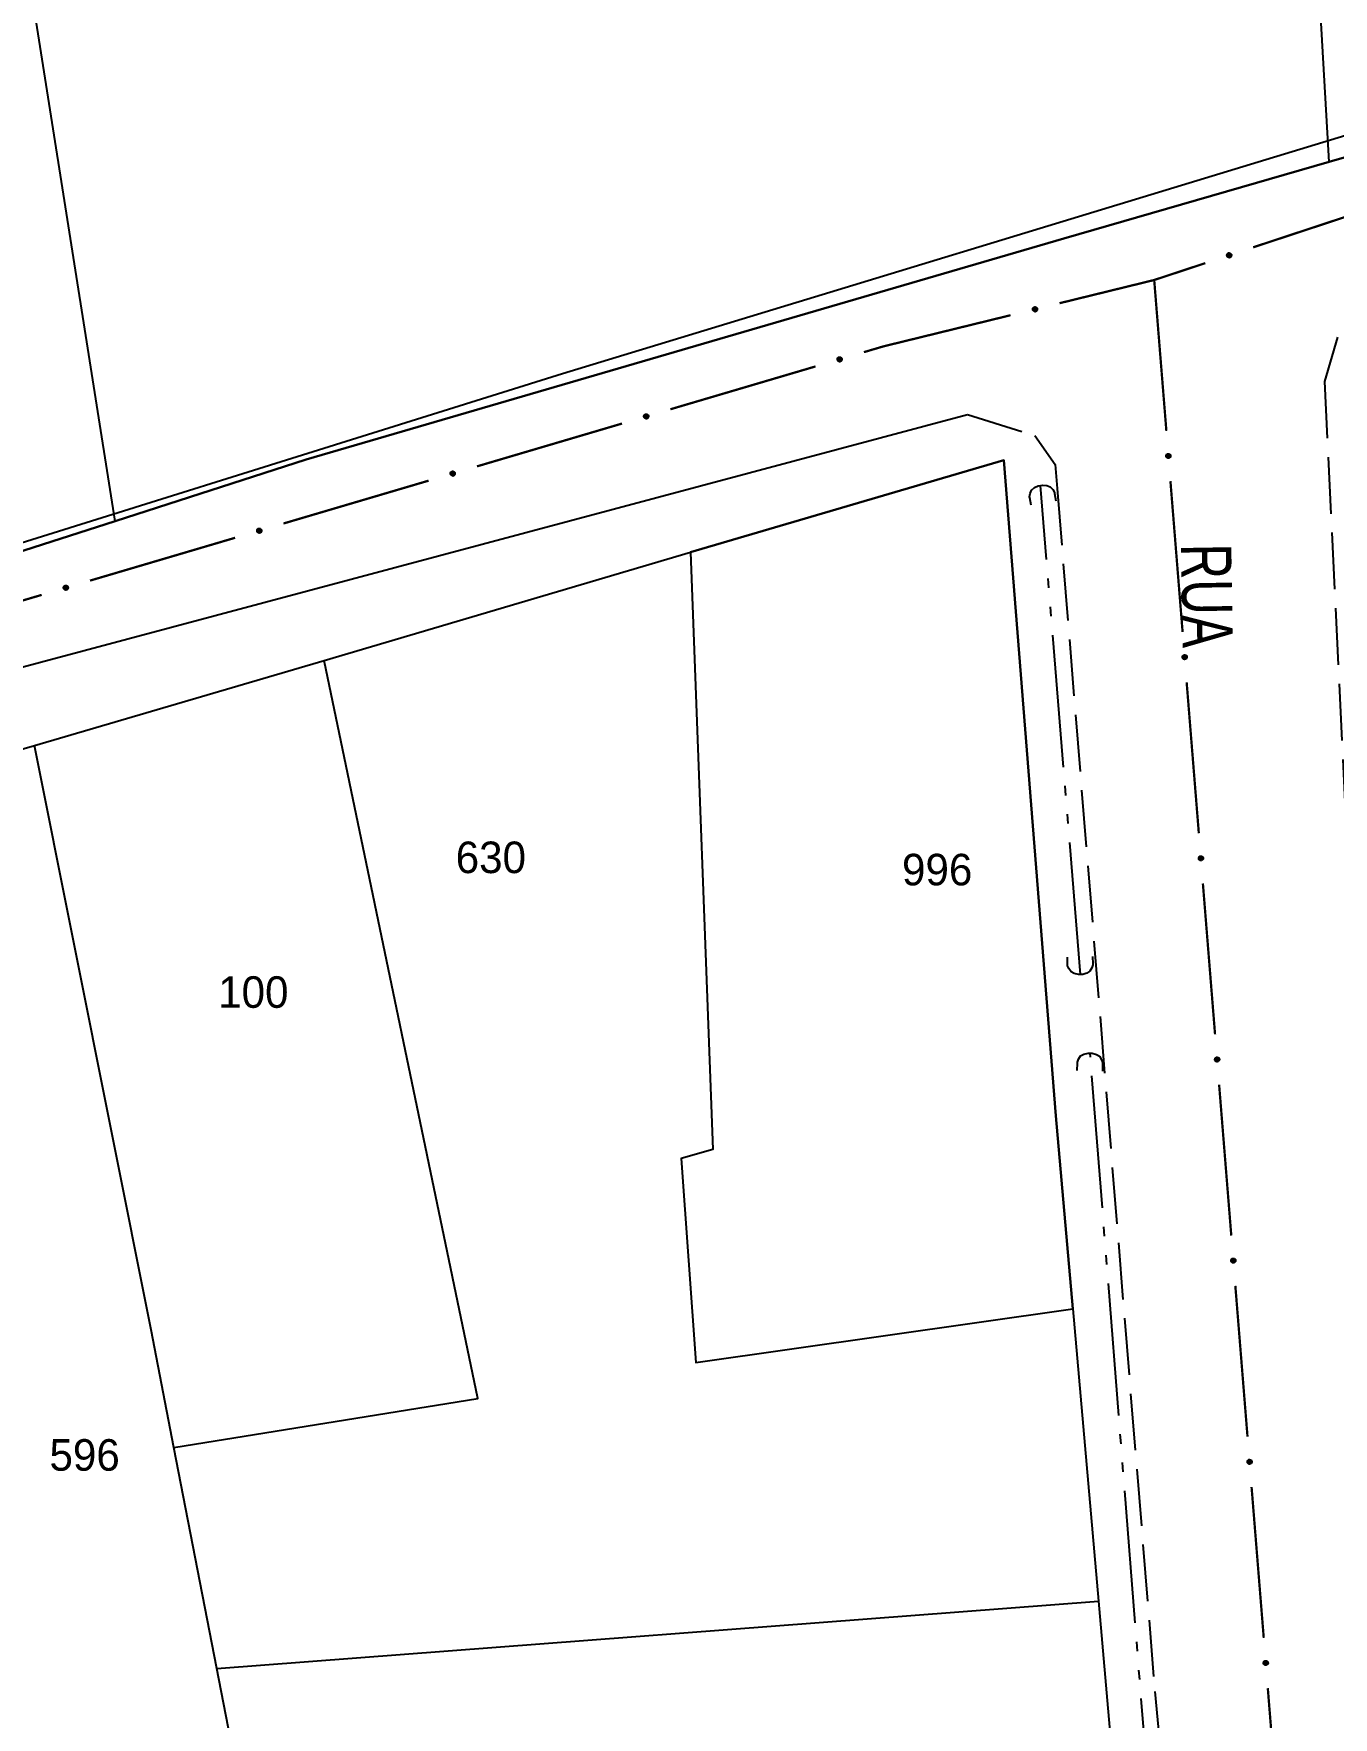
# Model space of a CAD drawing. Extents: x 201053 to 202535, y 4855063 to 4857394.
# Drawn here: x 201734.7 to 201837.8, y 4856941.5 to 4857075 of the extents above; entities that cross this region are included whole.
import ezdxf
from ezdxf.enums import TextEntityAlignment as Align

# ---------------------------------------------------------------- set-up
doc = ezdxf.new("R2010")
doc.units = 0
doc.header["$LTSCALE"] = 1.5
doc.header["$MEASUREMENT"] = 0
doc.linetypes.add('TRACO_05', pattern=[11, 7, -1, 0.5, -1, 0.5, -1])
doc.linetypes.add('TRACO_11', pattern=[8, 3, -1, 3, -1])
for name, color, linetype in [('CD_MALHA_LOTES', 7, 'CONTINUOUS'), ('HD-VALAS-DRENOS', 170, 'CONTINUOUS'), ('RU-QUADRA', 210, 'CONTINUOUS'), ('SV-BUEIRO-VALA', 7, 'CONTINUOUS'), ('SV-EIXO-RUA-PAV', 20, 'CONTINUOUS'), ('SV-RUA-PAVIM', 7, 'CONTINUOUS'), ('SV-TXT-RUA-PAV', 7, 'CONTINUOUS'), ('Th_NmrPort', 7, 'CONTINUOUS')]:
    doc.layers.add(name, color=color, linetype=linetype)
doc.styles.add('ARIAL', font='ARIAL.SHX')

# ---------------------------------------------------------------- blocks, each defined once
blk = doc.blocks.new('COD120', base_point=(202246.23, 4857300.32))
at = {"layer": 'SV-BUEIRO-VALA'}
blk.add_lwpolyline([(202245.23, 4857298.92), (202245.23, 4857299.503333), (202245.23, 4857299.590833), (202245.313333, 4857299.824167), (202245.48, 4857300.086667), (202245.73, 4857300.2325), (202246.063333, 4857300.32), (202246.396667, 4857300.32), (202246.73, 4857300.2325), (202246.98, 4857300.086667), (202247.146667, 4857299.824167), (202247.23, 4857299.590833), (202247.23, 4857299.503333), (202247.23, 4857298.92)], dxfattribs=at)

msp = doc.modelspace()

# ---------------------------------------------------------------- linework, layer by layer
at = {"layer": 'CD_MALHA_LOTES', "linetype": 'Continuous', "flags": 128}
for points in [[(201837.51, 4857064.84), (201832.45, 4857152.44)], [(201741.2, 4857036.35), (201728.4, 4857117.3)], [(201861.75, 4857071.84), (201837.51, 4857064.84)], [(201837.51, 4857064.84), (201816.46, 4857058.76), (201756.37, 4857041.22), (201741.2, 4857036.35)], [(201817.18, 4856973.89), (201815.84, 4856989.19), (201811.69, 4857041.17), (201786.85, 4857033.88)], [(201741.2, 4857036.35), (201729.66, 4857032.65), (201720.76, 4857029.67)], [(201757.79, 4857025.29), (201786.85, 4857033.88)], [(201786.85, 4857033.88), (201788.61, 4856986.52), (201786.12, 4856985.81), (201787.27, 4856969.63), (201817.18, 4856973.89)], [(201734.81, 4857018.55), (201757.79, 4857025.29)], [(201745.87, 4856962.89), (201769.99, 4856966.79), (201757.79, 4857025.29)], [(201715.31, 4857012.89), (201721.1, 4857014.59), (201734.81, 4857018.55)], [(201745.87, 4856962.89), (201744.06, 4856972.22), (201734.81, 4857018.55)], [(201817.18, 4856973.89), (201819.21, 4856950.73)], [(201749.28, 4856945.39), (201745.87, 4856962.89)], [(201749.28, 4856945.39), (201819.21, 4856950.73)], [(201819.21, 4856950.73), (201820.43, 4856936.79)], [(201751.84, 4856932.19), (201749.28, 4856945.39)]]:
    msp.add_lwpolyline(points, dxfattribs=at)
at = {"layer": 'HD-VALAS-DRENOS', "linetype": 'TRACO_05'}
for points in [[(201817.79, 4857000.4, 2.84), (201814.6, 4857039.17, 2.75)], [(201824.73, 4856916.1, 3.21), (201818.55, 4856994.16, 2.85)]]:
    msp.add_polyline3d(points, dxfattribs=at)
at = {"layer": 'RU-QUADRA', "linetype": 'Continuous'}
msp.add_lwpolyline([(201603.9, 4856992.69), (201660.51, 4857010.23), (201688.31, 4857018.8), (201720.76, 4857029.67), (201729.66, 4857032.65), (201741.2, 4857036.35), (201756.37, 4857041.22), (201816.46, 4857058.76), (201837.51, 4857064.84), (201861.75, 4857071.84)], dxfattribs=at)
at = {"layer": 'RU-QUADRA', "linetype": 'Continuous', "flags": 128}
msp.add_lwpolyline([(201620.8, 4856985.18), (201696.24, 4857007.19), (201715.31, 4857012.89), (201734.81, 4857018.55), (201757.79, 4857025.29), (201786.85, 4857033.88), (201811.69, 4857041.17), (201815.84, 4856989.19), (201817.18, 4856973.89), (201819.21, 4856950.73), (201820.43, 4856936.79)], dxfattribs=at)
at = {"layer": 'SV-EIXO-RUA-PAV', "const_width": 0.18}
for points in [[(201831.482716, 4857058.051186), (201842.87835, 4857061.811441)], [(201823.63, 4857055.46), (201827.684171, 4857056.797768)], [(201816.121243, 4857053.620407), (201822.920175, 4857055.286098)], [(201822.920175, 4857055.286098), (201823.63, 4857055.46)], [(201823.63, 4857055.46), (201824.595407, 4857043.498897)], [(201802.16, 4857050.2), (201812.23614, 4857052.668584)], [(201800.600594, 4857049.73987), (201801.559713, 4857050.022875)], [(201801.559713, 4857050.022875), (201802.16, 4857050.2)], [(201785.254698, 4857045.211795), (201796.76412, 4857048.607852)], [(201769.908802, 4857040.68372), (201781.418224, 4857044.079776)], [(201754.562905, 4857036.155645), (201766.072327, 4857039.551701)], [(201824.917209, 4857039.511862), (201825.882615, 4857027.550759)], [(201739.217009, 4857031.62757), (201750.726431, 4857035.023626)], [(201723.871112, 4857027.099494), (201735.380535, 4857030.495551)], [(201826.204417, 4857023.563725), (201827.169824, 4857011.602622)], [(201827.491626, 4857007.615587), (201828.457033, 4856995.654484)], [(201828.778835, 4856991.667449), (201829.744241, 4856979.706346)], [(201830.066044, 4856975.719312), (201831.03145, 4856963.758209)], [(201831.353252, 4856959.771174), (201832.318659, 4856947.810071)], [(201832.640461, 4856943.823037), (201833.123164, 4856937.842485)]]:
    msp.add_lwpolyline(points, dxfattribs=at)
at = {"layer": 'SV-EIXO-RUA-PAV'}
for points in [[(201829.412505, 4857057.483991), (201829.433889, 4857057.527977), (201829.461262, 4857057.561408), (201829.492117, 4857057.58272), (201829.524294, 4857057.594443), (201829.558564, 4857057.602729), (201829.594958, 4857057.60346), (201829.635531, 4857057.595324), (201829.679805, 4857057.574183), (201829.712209, 4857057.543891), (201829.734722, 4857057.514758), (201829.748878, 4857057.48191), (201829.756369, 4857057.448484), (201829.755879, 4857057.410655), (201829.747232, 4857057.369619), (201829.724896, 4857057.325613), (201829.697836, 4857057.293023), (201829.66745, 4857057.273192), (201829.634336, 4857057.25917), (201829.599248, 4857057.25113), (201829.563519, 4857057.250618), (201829.522218, 4857057.259398), (201829.479076, 4857057.282019), (201829.446263, 4857057.308637), (201829.426011, 4857057.338737), (201829.41294, 4857057.371649), (201829.404211, 4857057.40592), (201829.401953, 4857057.442473), (201829.412505, 4857057.483991)], [(201814.012944, 4857053.217225), (201814.037709, 4857053.259399), (201814.067618, 4857053.290582), (201814.10005, 4857053.30941), (201814.133047, 4857053.318575), (201814.16786, 4857053.324149), (201814.204199, 4857053.322025), (201814.24401, 4857053.310734), (201814.286491, 4857053.286188), (201814.316421, 4857053.253449), (201814.336581, 4857053.222642), (201814.348119, 4857053.188785), (201814.352967, 4857053.154874), (201814.349513, 4857053.1172), (201814.337676, 4857053.076968), (201814.31196, 4857053.034849), (201814.282428, 4857053.004479), (201814.250581, 4857052.987091), (201814.21647, 4857052.975708), (201814.18086, 4857052.970443), (201814.145201, 4857052.972733), (201814.104715, 4857052.984724), (201814.063479, 4857053.010656), (201814.032853, 4857053.039765), (201814.015023, 4857053.07136), (201814.004571, 4857053.105194), (201813.998556, 4857053.140044), (201813.99917, 4857053.176662), (201814.012944, 4857053.217225)], [(201798.513397, 4857049.238779), (201798.536169, 4857049.282063), (201798.56459, 4857049.314607), (201798.596108, 4857049.334927), (201798.628642, 4857049.345622), (201798.663157, 4857049.352814), (201798.699556, 4857049.352387), (201798.73985, 4857049.342965), (201798.78343, 4857049.320427), (201798.814854, 4857049.289121), (201798.836429, 4857049.259287), (201798.849534, 4857049.226005), (201798.855959, 4857049.192358), (201798.854266, 4857049.154564), (201798.844319, 4857049.113823), (201798.820595, 4857049.07055), (201798.792513, 4857049.038836), (201798.761511, 4857049.019982), (201798.727968, 4857049.007019), (201798.692643, 4857049.000099), (201798.656915, 4857049.000723), (201798.615914, 4857049.010812), (201798.573514, 4857049.034793), (201798.541563, 4857049.062441), (201798.522278, 4857049.09317), (201798.51026, 4857049.12648), (201798.502625, 4857049.161011), (201798.501531, 4857049.197618), (201798.513397, 4857049.238779)], [(201783.167501, 4857044.710704), (201783.190272, 4857044.753988), (201783.218694, 4857044.786532), (201783.250212, 4857044.806852), (201783.282745, 4857044.817546), (201783.317261, 4857044.824739), (201783.35366, 4857044.824312), (201783.393953, 4857044.81489), (201783.437533, 4857044.792352), (201783.468958, 4857044.761046), (201783.490533, 4857044.731212), (201783.503638, 4857044.69793), (201783.510063, 4857044.664283), (201783.508369, 4857044.626488), (201783.498423, 4857044.585748), (201783.474699, 4857044.542475), (201783.446616, 4857044.510761), (201783.415615, 4857044.491906), (201783.382072, 4857044.478944), (201783.346746, 4857044.472024), (201783.311019, 4857044.472648), (201783.270018, 4857044.482737), (201783.227617, 4857044.506718), (201783.195667, 4857044.534366), (201783.176382, 4857044.565095), (201783.164364, 4857044.598405), (201783.156729, 4857044.632936), (201783.155634, 4857044.669543), (201783.167501, 4857044.710704)], [(201824.854472, 4857041.65745), (201824.892171, 4857041.626292), (201824.9182, 4857041.591805), (201824.93163, 4857041.556792), (201824.935431, 4857041.522757), (201824.935397, 4857041.4875), (201824.927521, 4857041.451961), (201824.910042, 4857041.414453), (201824.879051, 4857041.376417), (201824.841969, 4857041.352075), (201824.808347, 4857041.337071), (201824.773086, 4857041.331065), (201824.738836, 4857041.331671), (201824.702191, 4857041.341074), (201824.664354, 4857041.359158), (201824.626861, 4857041.391246), (201824.601575, 4857041.425232), (201824.589473, 4857041.459439), (201824.583659, 4857041.494927), (201824.584125, 4857041.530921), (201824.592058, 4857041.565762), (201824.610335, 4857041.603826), (201824.642496, 4857041.640412), (201824.676105, 4857041.666018), (201824.710133, 4857041.678597), (201824.7452, 4857041.683534), (201824.780562, 4857041.68393), (201824.816616, 4857041.6775), (201824.854472, 4857041.65745)], [(201767.821605, 4857040.182629), (201767.844376, 4857040.225913), (201767.872798, 4857040.258456), (201767.904315, 4857040.278777), (201767.936849, 4857040.289471), (201767.971365, 4857040.296663), (201768.007763, 4857040.296237), (201768.048057, 4857040.286815), (201768.091637, 4857040.264277), (201768.123062, 4857040.23297), (201768.144637, 4857040.203137), (201768.157741, 4857040.169855), (201768.164166, 4857040.136207), (201768.162473, 4857040.098413), (201768.152526, 4857040.057673), (201768.128803, 4857040.0144), (201768.10072, 4857039.982686), (201768.069718, 4857039.963831), (201768.036176, 4857039.950869), (201768.00085, 4857039.943948), (201767.965123, 4857039.944573), (201767.924121, 4857039.954662), (201767.881721, 4857039.978643), (201767.84977, 4857040.006291), (201767.830486, 4857040.037019), (201767.818467, 4857040.07033), (201767.810833, 4857040.104861), (201767.809738, 4857040.141468), (201767.821605, 4857040.182629)], [(201752.475708, 4857035.654553), (201752.49848, 4857035.697837), (201752.526901, 4857035.730381), (201752.558419, 4857035.750702), (201752.590953, 4857035.761396), (201752.625468, 4857035.768588), (201752.661867, 4857035.768162), (201752.702161, 4857035.75874), (201752.745741, 4857035.736202), (201752.777165, 4857035.704895), (201752.79874, 4857035.675061), (201752.811845, 4857035.641779), (201752.81827, 4857035.608132), (201752.816577, 4857035.570338), (201752.80663, 4857035.529597), (201752.782906, 4857035.486325), (201752.754824, 4857035.45461), (201752.723822, 4857035.435756), (201752.690279, 4857035.422793), (201752.654954, 4857035.415873), (201752.619226, 4857035.416498), (201752.578225, 4857035.426587), (201752.535825, 4857035.450567), (201752.503874, 4857035.478216), (201752.484589, 4857035.508944), (201752.472571, 4857035.542255), (201752.464936, 4857035.576786), (201752.463842, 4857035.613392), (201752.475708, 4857035.654553)], [(201737.129812, 4857031.126478), (201737.152583, 4857031.169762), (201737.181005, 4857031.202306), (201737.212523, 4857031.222626), (201737.245056, 4857031.233321), (201737.279572, 4857031.240513), (201737.315971, 4857031.240086), (201737.356264, 4857031.230665), (201737.399844, 4857031.208127), (201737.431269, 4857031.17682), (201737.452844, 4857031.146986), (201737.465949, 4857031.113704), (201737.472374, 4857031.080057), (201737.47068, 4857031.042263), (201737.460733, 4857031.001522), (201737.43701, 4857030.958249), (201737.408927, 4857030.926535), (201737.377926, 4857030.907681), (201737.344383, 4857030.894718), (201737.309057, 4857030.887798), (201737.27333, 4857030.888422), (201737.232329, 4857030.898511), (201737.189928, 4857030.922492), (201737.157978, 4857030.95014), (201737.138693, 4857030.980869), (201737.126675, 4857031.014179), (201737.11904, 4857031.04871), (201737.117945, 4857031.085317), (201737.129812, 4857031.126478)], [(201826.141681, 4857025.709313), (201826.17938, 4857025.678155), (201826.205409, 4857025.643667), (201826.218839, 4857025.608654), (201826.222639, 4857025.574619), (201826.222606, 4857025.539362), (201826.214729, 4857025.503824), (201826.19725, 4857025.466316), (201826.16626, 4857025.428279), (201826.129178, 4857025.403937), (201826.095556, 4857025.388934), (201826.060295, 4857025.382927), (201826.026045, 4857025.383534), (201825.9894, 4857025.392936), (201825.951562, 4857025.411021), (201825.914069, 4857025.443108), (201825.888783, 4857025.477094), (201825.876682, 4857025.511302), (201825.870868, 4857025.546789), (201825.871334, 4857025.582783), (201825.879267, 4857025.617624), (201825.897544, 4857025.655688), (201825.929705, 4857025.692274), (201825.963313, 4857025.717881), (201825.997342, 4857025.730459), (201826.032408, 4857025.735396), (201826.067771, 4857025.735793), (201826.103825, 4857025.729362), (201826.141681, 4857025.709313)], [(201827.42889, 4857009.761175), (201827.466589, 4857009.730017), (201827.492617, 4857009.695529), (201827.506048, 4857009.660516), (201827.509848, 4857009.626482), (201827.509815, 4857009.591225), (201827.501938, 4857009.555686), (201827.484459, 4857009.518178), (201827.453469, 4857009.480142), (201827.416387, 4857009.455799), (201827.382765, 4857009.440796), (201827.347504, 4857009.43479), (201827.313254, 4857009.435396), (201827.276609, 4857009.444799), (201827.238771, 4857009.462883), (201827.201278, 4857009.494971), (201827.175992, 4857009.528957), (201827.163891, 4857009.563164), (201827.158077, 4857009.598651), (201827.158543, 4857009.634645), (201827.166475, 4857009.669487), (201827.184752, 4857009.70755), (201827.216913, 4857009.744136), (201827.250522, 4857009.769743), (201827.284551, 4857009.782322), (201827.319617, 4857009.787259), (201827.35498, 4857009.787655), (201827.391034, 4857009.781225), (201827.42889, 4857009.761175)], [(201828.716098, 4856993.813038), (201828.753797, 4856993.781879), (201828.779826, 4856993.747392), (201828.793257, 4856993.712379), (201828.797057, 4856993.678344), (201828.797023, 4856993.643087), (201828.789147, 4856993.607548), (201828.771668, 4856993.57004), (201828.740677, 4856993.532004), (201828.703595, 4856993.507662), (201828.669974, 4856993.492658), (201828.634712, 4856993.486652), (201828.600463, 4856993.487259), (201828.563817, 4856993.496661), (201828.52598, 4856993.514746), (201828.488487, 4856993.546833), (201828.463201, 4856993.580819), (201828.4511, 4856993.615026), (201828.445286, 4856993.650514), (201828.445751, 4856993.686508), (201828.453684, 4856993.721349), (201828.471961, 4856993.759413), (201828.504122, 4856993.795999), (201828.537731, 4856993.821606), (201828.571759, 4856993.834184), (201828.606826, 4856993.839121), (201828.642188, 4856993.839517), (201828.678243, 4856993.833087), (201828.716098, 4856993.813038)], [(201830.003307, 4856977.8649), (201830.041006, 4856977.833742), (201830.067035, 4856977.799254), (201830.080465, 4856977.764241), (201830.084266, 4856977.730206), (201830.084232, 4856977.694949), (201830.076356, 4856977.659411), (201830.058876, 4856977.621903), (201830.027886, 4856977.583866), (201829.990804, 4856977.559524), (201829.957182, 4856977.544521), (201829.921921, 4856977.538514), (201829.887671, 4856977.539121), (201829.851026, 4856977.548523), (201829.813189, 4856977.566608), (201829.775696, 4856977.598696), (201829.750409, 4856977.632681), (201829.738308, 4856977.666889), (201829.732494, 4856977.702376), (201829.73296, 4856977.73837), (201829.740893, 4856977.773211), (201829.75917, 4856977.811275), (201829.791331, 4856977.847861), (201829.82494, 4856977.873468), (201829.858968, 4856977.886046), (201829.894034, 4856977.890983), (201829.929397, 4856977.89138), (201829.965451, 4856977.884949), (201830.003307, 4856977.8649)], [(201831.290516, 4856961.916762), (201831.328215, 4856961.885604), (201831.354244, 4856961.851116), (201831.367674, 4856961.816103), (201831.371474, 4856961.782069), (201831.371441, 4856961.746812), (201831.363564, 4856961.711273), (201831.346085, 4856961.673765), (201831.315095, 4856961.635729), (201831.278013, 4856961.611387), (201831.244391, 4856961.596383), (201831.20913, 4856961.590377), (201831.17488, 4856961.590983), (201831.138235, 4856961.600386), (201831.100397, 4856961.61847), (201831.062904, 4856961.650558), (201831.037618, 4856961.684544), (201831.025517, 4856961.718751), (201831.019703, 4856961.754238), (201831.020169, 4856961.790233), (201831.028102, 4856961.825074), (201831.046379, 4856961.863137), (201831.07854, 4856961.899723), (201831.112148, 4856961.92533), (201831.146177, 4856961.937909), (201831.181243, 4856961.942846), (201831.216606, 4856961.943242), (201831.25266, 4856961.936812), (201831.290516, 4856961.916762)], [(201832.577725, 4856945.968625), (201832.615423, 4856945.937467), (201832.641452, 4856945.902979), (201832.654883, 4856945.867966), (201832.658683, 4856945.833931), (201832.658649, 4856945.798674), (201832.650773, 4856945.763135), (201832.633294, 4856945.725628), (201832.602304, 4856945.687591), (201832.565222, 4856945.663249), (201832.5316, 4856945.648245), (201832.496339, 4856945.642239), (201832.462089, 4856945.642846), (201832.425444, 4856945.652248), (201832.387606, 4856945.670333), (201832.350113, 4856945.70242), (201832.324827, 4856945.736406), (201832.312726, 4856945.770614), (201832.306912, 4856945.806101), (201832.307378, 4856945.842095), (201832.31531, 4856945.876936), (201832.333587, 4856945.915), (201832.365748, 4856945.951586), (201832.399357, 4856945.977193), (201832.433385, 4856945.989771), (201832.468452, 4856945.994708), (201832.503815, 4856945.995104), (201832.539869, 4856945.988674), (201832.577725, 4856945.968625)]]:
    msp.add_lwpolyline(points, close=True, dxfattribs=at)
for points in [[(201829.401953, 4857057.442473), (201829.679805, 4857057.574183)], [(201829.404211, 4857057.40592), (201829.712209, 4857057.543891)], [(201829.407618, 4857057.425544), (201829.691516, 4857057.558019)], [(201829.408591, 4857057.461788), (201829.654911, 4857057.581863)], [(201829.411829, 4857057.391012), (201829.718183, 4857057.529459)], [(201829.412505, 4857057.483991), (201829.635531, 4857057.595324)], [(201829.41294, 4857057.371649), (201829.734722, 4857057.514758)], [(201829.422078, 4857057.355597), (201829.740949, 4857057.495302)], [(201829.425126, 4857057.507477), (201829.608353, 4857057.596675)], [(201829.426011, 4857057.338737), (201829.748878, 4857057.48191)], [(201829.433889, 4857057.527977), (201829.594958, 4857057.60346)], [(201829.439674, 4857057.324044), (201829.749915, 4857057.463775)], [(201829.446263, 4857057.308637), (201829.756369, 4857057.448484)], [(201829.44941, 4857057.547101), (201829.568663, 4857057.599384)], [(201829.461262, 4857057.561408), (201829.558564, 4857057.602729)], [(201829.465045, 4857057.295057), (201829.751961, 4857057.427091)], [(201829.479076, 4857057.282019), (201829.755879, 4857057.410655)], [(201829.503814, 4857057.273365), (201829.748825, 4857057.388697)], [(201829.522218, 4857057.259398), (201829.747232, 4857057.369619)], [(201829.547352, 4857057.258993), (201829.728843, 4857057.344744)], [(201829.563519, 4857057.250618), (201829.724896, 4857057.325613)], [(201829.585306, 4857057.252837), (201829.705427, 4857057.306843)], [(201829.599248, 4857057.25113), (201829.697836, 4857057.293023)], [(201813.998556, 4857053.140044), (201814.316421, 4857053.253449)], [(201813.99917, 4857053.176662), (201814.286491, 4857053.286188)], [(201814.003491, 4857053.159341), (201814.296899, 4857053.269156)], [(201814.004571, 4857053.105194), (201814.336581, 4857053.222642)], [(201814.004982, 4857053.124585), (201814.321245, 4857053.238594)], [(201814.007301, 4857053.195397), (201814.262275, 4857053.295795)], [(201814.012423, 4857053.088476), (201814.341264, 4857053.202757)], [(201814.012944, 4857053.217225), (201814.24401, 4857053.310734)], [(201814.015023, 4857053.07136), (201814.348119, 4857053.188785)], [(201814.027367, 4857053.239649), (201814.217022, 4857053.314211)], [(201814.027492, 4857053.055641), (201814.347731, 4857053.170624)], [(201814.032853, 4857053.039765), (201814.352967, 4857053.154874)], [(201814.037709, 4857053.259399), (201814.204199, 4857053.322025)], [(201814.050513, 4857053.024754), (201814.346896, 4857053.133893)], [(201814.054682, 4857053.277249), (201814.177666, 4857053.320023)], [(201814.063479, 4857053.010656), (201814.349513, 4857053.1172)], [(201814.067618, 4857053.290582), (201814.16786, 4857053.324149)], [(201814.087463, 4857053.00009), (201814.340759, 4857053.095863)], [(201814.104715, 4857052.984724), (201814.337676, 4857053.076968)], [(201814.12974, 4857052.98235), (201814.317394, 4857053.053611)], [(201814.145201, 4857052.972733), (201814.31196, 4857053.034849)], [(201814.167095, 4857052.973238), (201814.291079, 4857053.017662)], [(201814.18086, 4857052.970443), (201814.282428, 4857053.004479)], [(201798.501531, 4857049.197618), (201798.78343, 4857049.320427)], [(201798.502625, 4857049.161011), (201798.814854, 4857049.289121)], [(201798.506655, 4857049.180518), (201798.794621, 4857049.3039)], [(201798.508779, 4857049.216712), (201798.758792, 4857049.328895)], [(201798.509765, 4857049.145868), (201798.820366, 4857049.274506)], [(201798.51026, 4857049.12648), (201798.836429, 4857049.259287)], [(201798.513397, 4857049.238779), (201798.73985, 4857049.342965)], [(201798.518883, 4857049.110146), (201798.842035, 4857049.239642)], [(201798.522278, 4857049.09317), (201798.849534, 4857049.226005)], [(201798.526759, 4857049.261852), (201798.712729, 4857049.345179)], [(201798.535467, 4857049.07805), (201798.849994, 4857049.207846)], [(201798.536169, 4857049.282063), (201798.699556, 4857049.352387)], [(201798.541563, 4857049.062441), (201798.855959, 4857049.192358)], [(201798.55229, 4857049.300685), (201798.673145, 4857049.349149)], [(201798.559904, 4857049.048271), (201798.850873, 4857049.171116)], [(201798.56459, 4857049.314607), (201798.663157, 4857049.352814)], [(201798.573514, 4857049.034793), (201798.854266, 4857049.154564)], [(201798.597964, 4857049.025356), (201798.846517, 4857049.132841)], [(201798.615914, 4857049.010812), (201798.844319, 4857049.113823)], [(201798.641023, 4857049.009608), (201798.825148, 4857049.089546)], [(201798.656915, 4857049.000723), (201798.820595, 4857049.07055)], [(201798.678762, 4857049.002249), (201798.800539, 4857049.052408)], [(201798.692643, 4857049.000099), (201798.792513, 4857049.038836)], [(201783.155634, 4857044.669543), (201783.437533, 4857044.792352)], [(201783.156729, 4857044.632936), (201783.468958, 4857044.761046)], [(201783.160758, 4857044.652443), (201783.448724, 4857044.775824)], [(201783.162883, 4857044.688636), (201783.412895, 4857044.80082)], [(201783.163869, 4857044.617793), (201783.47447, 4857044.746431)], [(201783.164364, 4857044.598405), (201783.490533, 4857044.731212)], [(201783.167501, 4857044.710704), (201783.393953, 4857044.81489)], [(201783.172987, 4857044.582071), (201783.496138, 4857044.711567)], [(201783.176382, 4857044.565095), (201783.503638, 4857044.69793)], [(201783.180863, 4857044.733777), (201783.366833, 4857044.817104)], [(201783.189571, 4857044.549975), (201783.504098, 4857044.679771)], [(201783.190272, 4857044.753988), (201783.35366, 4857044.824312)], [(201783.195667, 4857044.534366), (201783.510063, 4857044.664283)], [(201783.206394, 4857044.772609), (201783.327249, 4857044.821074)], [(201783.214007, 4857044.520195), (201783.504977, 4857044.643041)], [(201783.218694, 4857044.786532), (201783.317261, 4857044.824739)], [(201783.227617, 4857044.506718), (201783.508369, 4857044.626488)], [(201783.252067, 4857044.497281), (201783.500621, 4857044.604766)], [(201783.270018, 4857044.482737), (201783.498423, 4857044.585748)], [(201783.295127, 4857044.481533), (201783.479252, 4857044.561471)], [(201783.311019, 4857044.472648), (201783.474699, 4857044.542475)], [(201783.332865, 4857044.474174), (201783.454643, 4857044.524333)], [(201783.346746, 4857044.472024), (201783.446616, 4857044.510761)], [(201824.584125, 4857041.530921), (201824.601575, 4857041.425232)], [(201824.589074, 4857041.544067), (201824.613214, 4857041.414595)], [(201824.592058, 4857041.565762), (201824.626861, 4857041.391246)], [(201824.604011, 4857041.579496), (201824.64452, 4857041.382898)], [(201824.610335, 4857041.603826), (201824.664354, 4857041.359158)], [(201824.628249, 4857041.618414), (201824.682518, 4857041.353109)], [(201824.642496, 4857041.640412), (201824.702191, 4857041.341074)], [(201824.658476, 4857041.650971), (201824.719088, 4857041.341002)], [(201824.676105, 4857041.666018), (201824.738836, 4857041.331671)], [(201824.692631, 4857041.668786), (201824.755219, 4857041.334336)], [(201824.710133, 4857041.678597), (201824.773086, 4857041.331065)], [(201824.727445, 4857041.678441), (201824.787971, 4857041.335611)], [(201824.7452, 4857041.683534), (201824.808347, 4857041.337071)], [(201824.764278, 4857041.680045), (201824.826535, 4857041.349675)], [(201824.780562, 4857041.68393), (201824.841969, 4857041.352075)], [(201824.798829, 4857041.675989), (201824.860581, 4857041.36885)], [(201824.816616, 4857041.6775), (201824.879051, 4857041.376417)], [(201824.833819, 4857041.666492), (201824.892388, 4857041.398797)], [(201824.854472, 4857041.65745), (201824.910042, 4857041.414453)], [(201824.874317, 4857041.639644), (201824.917766, 4857041.440545)], [(201824.892171, 4857041.626292), (201824.927521, 4857041.451961)], [(201824.907094, 4857041.606697), (201824.929763, 4857041.478475)], [(201824.9182, 4857041.591805), (201824.935397, 4857041.4875)], [(201767.809738, 4857040.141468), (201768.091637, 4857040.264277)], [(201767.810833, 4857040.104861), (201768.123062, 4857040.23297)], [(201767.814862, 4857040.124367), (201768.102828, 4857040.247749)], [(201767.816987, 4857040.160561), (201768.066999, 4857040.272744)], [(201767.817973, 4857040.089718), (201768.128573, 4857040.218356)], [(201767.818467, 4857040.07033), (201768.144637, 4857040.203137)], [(201767.821605, 4857040.182629), (201768.048057, 4857040.286815)], [(201767.82709, 4857040.053996), (201768.150242, 4857040.183492)], [(201767.830486, 4857040.037019), (201768.157741, 4857040.169855)], [(201767.834966, 4857040.205702), (201768.020936, 4857040.289029)], [(201767.843674, 4857040.0219), (201768.158201, 4857040.151696)], [(201767.844376, 4857040.225913), (201768.007763, 4857040.296237)], [(201767.84977, 4857040.006291), (201768.164166, 4857040.136207)], [(201767.860498, 4857040.244534), (201767.981352, 4857040.292999)], [(201767.868111, 4857039.99212), (201768.15908, 4857040.114966)], [(201767.872798, 4857040.258456), (201767.971365, 4857040.296663)], [(201767.881721, 4857039.978643), (201768.162473, 4857040.098413)], [(201767.906171, 4857039.969206), (201768.154725, 4857040.076691)], [(201767.924121, 4857039.954662), (201768.152526, 4857040.057673)], [(201767.94923, 4857039.953458), (201768.133355, 4857040.033395)], [(201767.965123, 4857039.944573), (201768.128803, 4857040.0144)], [(201767.986969, 4857039.946098), (201768.108746, 4857039.996258)], [(201768.00085, 4857039.943948), (201768.10072, 4857039.982686)], [(201752.463842, 4857035.613392), (201752.745741, 4857035.736202)], [(201752.464936, 4857035.576786), (201752.777165, 4857035.704895)], [(201752.468966, 4857035.596292), (201752.756932, 4857035.719674)], [(201752.47109, 4857035.632486), (201752.721103, 4857035.744669)], [(201752.472076, 4857035.561643), (201752.782677, 4857035.690281)], [(201752.472571, 4857035.542255), (201752.79874, 4857035.675061)], [(201752.475708, 4857035.654553), (201752.702161, 4857035.75874)], [(201752.481194, 4857035.525921), (201752.804346, 4857035.655417)], [(201752.484589, 4857035.508944), (201752.811845, 4857035.641779)], [(201752.48907, 4857035.677626), (201752.67504, 4857035.760954)], [(201752.497778, 4857035.493824), (201752.812305, 4857035.623621)], [(201752.49848, 4857035.697837), (201752.661867, 4857035.768162)], [(201752.503874, 4857035.478216), (201752.81827, 4857035.608132)], [(201752.514601, 4857035.716459), (201752.635456, 4857035.764923)], [(201752.522214, 4857035.464045), (201752.813184, 4857035.58689)], [(201752.526901, 4857035.730381), (201752.625468, 4857035.768588)], [(201752.535825, 4857035.450567), (201752.816577, 4857035.570338)], [(201752.560275, 4857035.441131), (201752.808828, 4857035.548615)], [(201752.578225, 4857035.426587), (201752.80663, 4857035.529597)], [(201752.603334, 4857035.425383), (201752.787459, 4857035.50532)], [(201752.619226, 4857035.416498), (201752.782906, 4857035.486325)], [(201752.641073, 4857035.418023), (201752.76285, 4857035.468182)], [(201752.654954, 4857035.415873), (201752.754824, 4857035.45461)], [(201737.117945, 4857031.085317), (201737.399844, 4857031.208127)], [(201737.11904, 4857031.04871), (201737.431269, 4857031.17682)], [(201737.123069, 4857031.068217), (201737.411035, 4857031.191599)], [(201737.125194, 4857031.104411), (201737.375206, 4857031.216594)], [(201737.12618, 4857031.033568), (201737.436781, 4857031.162206)], [(201737.126675, 4857031.014179), (201737.452844, 4857031.146986)], [(201737.129812, 4857031.126478), (201737.356264, 4857031.230665)], [(201737.135298, 4857030.997845), (201737.458449, 4857031.127341)], [(201737.138693, 4857030.980869), (201737.465949, 4857031.113704)], [(201737.143174, 4857031.149551), (201737.329144, 4857031.232879)], [(201737.151882, 4857030.965749), (201737.466409, 4857031.095546)], [(201737.152583, 4857031.169762), (201737.315971, 4857031.240086)], [(201737.157978, 4857030.95014), (201737.472374, 4857031.080057)], [(201737.168705, 4857031.188384), (201737.28956, 4857031.236848)], [(201737.176318, 4857030.93597), (201737.467288, 4857031.058815)], [(201737.181005, 4857031.202306), (201737.279572, 4857031.240513)], [(201737.189928, 4857030.922492), (201737.47068, 4857031.042263)], [(201737.214378, 4857030.913056), (201737.462932, 4857031.02054)], [(201737.232329, 4857030.898511), (201737.460733, 4857031.001522)], [(201737.257438, 4857030.897307), (201737.441562, 4857030.977245)], [(201737.27333, 4857030.888422), (201737.43701, 4857030.958249)], [(201737.295176, 4857030.889948), (201737.416953, 4857030.940107)], [(201737.309057, 4857030.887798), (201737.408927, 4857030.926535)], [(201825.871334, 4857025.582783), (201825.888783, 4857025.477094)], [(201825.876283, 4857025.595929), (201825.900423, 4857025.466457)], [(201825.879267, 4857025.617624), (201825.914069, 4857025.443108)], [(201825.89122, 4857025.631359), (201825.931729, 4857025.43476)], [(201825.897544, 4857025.655688), (201825.951562, 4857025.411021)], [(201825.915458, 4857025.670277), (201825.969726, 4857025.404972)], [(201825.929705, 4857025.692274), (201825.9894, 4857025.392936)], [(201825.945685, 4857025.702834), (201826.006296, 4857025.392865)], [(201825.963313, 4857025.717881), (201826.026045, 4857025.383534)], [(201825.97984, 4857025.720649), (201826.042427, 4857025.386198)], [(201825.997342, 4857025.730459), (201826.060295, 4857025.382927)], [(201826.014654, 4857025.730304), (201826.07518, 4857025.387473)], [(201826.032408, 4857025.735396), (201826.095556, 4857025.388934)], [(201826.051486, 4857025.731907), (201826.113744, 4857025.401537)], [(201826.067771, 4857025.735793), (201826.129178, 4857025.403937)], [(201826.086038, 4857025.727851), (201826.147789, 4857025.420713)], [(201826.103825, 4857025.729362), (201826.16626, 4857025.428279)], [(201826.121028, 4857025.718355), (201826.179596, 4857025.450659)], [(201826.141681, 4857025.709313), (201826.19725, 4857025.466316)], [(201826.161526, 4857025.691506), (201826.204975, 4857025.492407)], [(201826.17938, 4857025.678155), (201826.214729, 4857025.503824)], [(201826.194302, 4857025.658559), (201826.216972, 4857025.530337)], [(201826.205409, 4857025.643667), (201826.222606, 4857025.539362)], [(201827.158543, 4857009.634645), (201827.175992, 4857009.528957)], [(201827.163492, 4857009.647791), (201827.187631, 4857009.51832)], [(201827.166475, 4857009.669487), (201827.201278, 4857009.494971)], [(201827.178429, 4857009.683221), (201827.218938, 4857009.486622)], [(201827.184752, 4857009.70755), (201827.238771, 4857009.462883)], [(201827.202667, 4857009.722139), (201827.256935, 4857009.456834)], [(201827.216913, 4857009.744136), (201827.276609, 4857009.444799)], [(201827.232894, 4857009.754696), (201827.293505, 4857009.444727)], [(201827.250522, 4857009.769743), (201827.313254, 4857009.435396)], [(201827.267049, 4857009.772511), (201827.329636, 4857009.438061)], [(201827.284551, 4857009.782322), (201827.347504, 4857009.43479)], [(201827.301863, 4857009.782166), (201827.362388, 4857009.439335)], [(201827.319617, 4857009.787259), (201827.382765, 4857009.440796)], [(201827.338695, 4857009.78377), (201827.400953, 4857009.4534)], [(201827.35498, 4857009.787655), (201827.416387, 4857009.455799)], [(201827.373246, 4857009.779714), (201827.434998, 4857009.472575)], [(201827.391034, 4857009.781225), (201827.453469, 4857009.480142)], [(201827.408237, 4857009.770217), (201827.466805, 4857009.502521)], [(201827.42889, 4857009.761175), (201827.484459, 4857009.518178)], [(201827.448735, 4857009.743369), (201827.492184, 4857009.54427)], [(201827.466589, 4857009.730017), (201827.501938, 4857009.555686)], [(201827.481511, 4857009.710421), (201827.504181, 4857009.5822)], [(201827.492617, 4857009.695529), (201827.509815, 4857009.591225)], [(201828.445751, 4856993.686508), (201828.463201, 4856993.580819)], [(201828.4507, 4856993.699654), (201828.47484, 4856993.570182)], [(201828.453684, 4856993.721349), (201828.488487, 4856993.546833)], [(201828.465637, 4856993.735083), (201828.506146, 4856993.538485)], [(201828.471961, 4856993.759413), (201828.52598, 4856993.514746)], [(201828.489875, 4856993.774001), (201828.544144, 4856993.508697)], [(201828.504122, 4856993.795999), (201828.563817, 4856993.496661)], [(201828.520103, 4856993.806558), (201828.580714, 4856993.49659)], [(201828.537731, 4856993.821606), (201828.600463, 4856993.487259)], [(201828.554258, 4856993.824374), (201828.616845, 4856993.489923)], [(201828.571759, 4856993.834184), (201828.634712, 4856993.486652)], [(201828.589071, 4856993.834028), (201828.649597, 4856993.491198)], [(201828.606826, 4856993.839121), (201828.669974, 4856993.492658)], [(201828.625904, 4856993.835632), (201828.688162, 4856993.505262)], [(201828.642188, 4856993.839517), (201828.703595, 4856993.507662)], [(201828.660455, 4856993.831576), (201828.722207, 4856993.524437)], [(201828.678243, 4856993.833087), (201828.740677, 4856993.532004)], [(201828.695446, 4856993.82208), (201828.754014, 4856993.554384)], [(201828.716098, 4856993.813038), (201828.771668, 4856993.57004)], [(201828.735944, 4856993.795231), (201828.779392, 4856993.596132)], [(201828.753797, 4856993.781879), (201828.789147, 4856993.607548)], [(201828.76872, 4856993.762284), (201828.79139, 4856993.634062)], [(201828.779826, 4856993.747392), (201828.797023, 4856993.643087)], [(201829.82494, 4856977.873468), (201829.887671, 4856977.539121)], [(201829.841466, 4856977.876236), (201829.904054, 4856977.541785)], [(201829.858968, 4856977.886046), (201829.921921, 4856977.538514)], [(201829.87628, 4856977.885891), (201829.936806, 4856977.54306)], [(201829.894034, 4856977.890983), (201829.957182, 4856977.544521)], [(201829.913113, 4856977.887495), (201829.97537, 4856977.557124)], [(201829.929397, 4856977.89138), (201829.990804, 4856977.559524)], [(201829.947664, 4856977.883438), (201830.009416, 4856977.5763)], [(201829.965451, 4856977.884949), (201830.027886, 4856977.583866)], [(201829.982654, 4856977.873942), (201830.041223, 4856977.606246)], [(201830.003307, 4856977.8649), (201830.058876, 4856977.621903)], [(201829.73296, 4856977.73837), (201829.750409, 4856977.632681)], [(201829.737909, 4856977.751516), (201829.762049, 4856977.622044)], [(201829.740893, 4856977.773211), (201829.775696, 4856977.598696)], [(201829.752846, 4856977.786946), (201829.793355, 4856977.590347)], [(201829.75917, 4856977.811275), (201829.813189, 4856977.566608)], [(201829.777084, 4856977.825864), (201829.831352, 4856977.560559)], [(201829.791331, 4856977.847861), (201829.851026, 4856977.548523)], [(201829.807311, 4856977.858421), (201829.867923, 4856977.548452)], [(201830.023152, 4856977.847094), (201830.066601, 4856977.647994)], [(201830.041006, 4856977.833742), (201830.076356, 4856977.659411)], [(201830.055929, 4856977.814146), (201830.078598, 4856977.685925)], [(201830.067035, 4856977.799254), (201830.084232, 4856977.694949)], [(201831.046379, 4856961.863137), (201831.100397, 4856961.61847)], [(201831.064293, 4856961.877726), (201831.118561, 4856961.612421)], [(201831.07854, 4856961.899723), (201831.138235, 4856961.600386)], [(201831.09452, 4856961.910283), (201831.155131, 4856961.600314)], [(201831.112148, 4856961.92533), (201831.17488, 4856961.590983)], [(201831.128675, 4856961.928098), (201831.191262, 4856961.593648)], [(201831.146177, 4856961.937909), (201831.20913, 4856961.590377)], [(201831.163489, 4856961.937753), (201831.224014, 4856961.594922)], [(201831.181243, 4856961.942846), (201831.244391, 4856961.596383)], [(201831.200321, 4856961.939357), (201831.262579, 4856961.608987)], [(201831.216606, 4856961.943242), (201831.278013, 4856961.611387)], [(201831.234873, 4856961.935301), (201831.296624, 4856961.628162)], [(201831.25266, 4856961.936812), (201831.315095, 4856961.635729)], [(201831.269863, 4856961.925804), (201831.328431, 4856961.658109)], [(201831.290516, 4856961.916762), (201831.346085, 4856961.673765)], [(201831.310361, 4856961.898956), (201831.35381, 4856961.699857)], [(201831.328215, 4856961.885604), (201831.363564, 4856961.711273)], [(201831.343137, 4856961.866008), (201831.365807, 4856961.737787)], [(201831.354244, 4856961.851116), (201831.371441, 4856961.746812)], [(201831.020169, 4856961.790233), (201831.037618, 4856961.684544)], [(201831.025118, 4856961.803378), (201831.049257, 4856961.673907)], [(201831.028102, 4856961.825074), (201831.062904, 4856961.650558)], [(201831.040055, 4856961.838808), (201831.080564, 4856961.642209)], [(201832.307378, 4856945.842095), (201832.324827, 4856945.736406)], [(201832.312327, 4856945.855241), (201832.336466, 4856945.725769)], [(201832.31531, 4856945.876936), (201832.350113, 4856945.70242)], [(201832.327264, 4856945.89067), (201832.367773, 4856945.694072)], [(201832.333587, 4856945.915), (201832.387606, 4856945.670333)], [(201832.351502, 4856945.929589), (201832.40577, 4856945.664284)], [(201832.365748, 4856945.951586), (201832.425444, 4856945.652248)], [(201832.381729, 4856945.962145), (201832.44234, 4856945.652177)], [(201832.399357, 4856945.977193), (201832.462089, 4856945.642846)], [(201832.415884, 4856945.979961), (201832.478471, 4856945.64551)], [(201832.433385, 4856945.989771), (201832.496339, 4856945.642239)], [(201832.450698, 4856945.989615), (201832.511223, 4856945.646785)], [(201832.468452, 4856945.994708), (201832.5316, 4856945.648245)], [(201832.48753, 4856945.991219), (201832.549788, 4856945.660849)], [(201832.503815, 4856945.995104), (201832.565222, 4856945.663249)], [(201832.522081, 4856945.987163), (201832.583833, 4856945.680024)], [(201832.539869, 4856945.988674), (201832.602304, 4856945.687591)], [(201832.557072, 4856945.977667), (201832.61564, 4856945.709971)], [(201832.577725, 4856945.968625), (201832.633294, 4856945.725628)], [(201832.59757, 4856945.950818), (201832.641019, 4856945.751719)], [(201832.615423, 4856945.937467), (201832.650773, 4856945.763135)], [(201832.630346, 4856945.917871), (201832.653016, 4856945.789649)], [(201832.641452, 4856945.902979), (201832.658649, 4856945.798674)]]:
    msp.add_lwpolyline(points, dxfattribs=at)
at = {"layer": 'SV-RUA-PAVIM', "linetype": 'Continuous'}
for points in [[(201872.02, 4857074.5, 2.72), (201839.44, 4857067.1, 2.72), (201776.7, 4857048.02, 3.13), (201719.52, 4857030.16, 3.45), (201646.61, 4857007.45, 4.07), (201601.48, 4856992.97, 6.88)], [(201619.73, 4856987.73, 5.43), (201649.18, 4856997.27, 4.35), (201731.81, 4857024.25, 3.06), (201808.83, 4857044.79, 2.79)]]:
    msp.add_polyline3d(points, dxfattribs=at)
at = {"layer": 'SV-RUA-PAVIM', "linetype": 'TRACO_11'}
for points in [[(201838.17, 4857050.94, 3.16), (201837.13, 4857047.42, 3.12), (201841.96, 4856948.38, 3.09), (201842.25, 4856944.12, 3.09), (201840.93, 4856921.84, 2.87), (201842.83, 4856898.27, 2.96), (201845.6, 4856859.41, 3.3), (201847.26, 4856844.22, 3.49), (201848.85, 4856828.46, 3.49), (201850.1, 4856812.63, 3.49)], [(201808.83, 4857044.79, 2.79), (201814.17, 4857043.12, 2.85), (201815.77, 4857040.83, 2.66), (201815.93, 4857038.93, 2.68), (201823.68, 4856943.55, 2.38), (201825.88, 4856920.42, 2.5), (201827.87, 4856915.97, 2.73), (201829.87, 4856913.55, 2.76), (201830.65, 4856909.34, 2.75), (201835.24, 4856854.88, 2.79), (201834.19, 4856842.64, 3.01), (201831.93, 4856828.03, 3.36), (201833.18, 4856811.51, 3.36)]]:
    msp.add_polyline3d(points, dxfattribs=at)

# ---------------------------------------------------------------- block references
at = {"layer": 'SV-BUEIRO-VALA'}
for p, rotation in [((201814.6, 4857039.17, 2.75), 10), ((201817.79, 4857000.4, 2.75), 182), ((201818.55, 4856994.16, 2.75), 359)]:
    msp.add_blockref('COD120', p, dxfattribs=dict(at, rotation=rotation))

# ---------------------------------------------------------------- texts
at = {"layer": 'SV-TXT-RUA-PAV', "style": 'ARIAL', "width": 0.7}
msp.add_text('RUA', height=4, rotation=271, dxfattribs=at).set_placement((201825.74, 4857034.53))
at = {"layer": 'Th_NmrPort', "color": 1}
for s, p in [('630', (201768.222218, 4857009.688908)), ('996', (201803.626667, 4857008.72)), ('100', (201749.382218, 4856999.008908)), ('596', (201736.00004, 4856962.313244))]:
    msp.add_text(s, height=2.5, dxfattribs=at).set_placement(p, align=Align.MIDDLE_LEFT)

doc.saveas('drawing.dxf')
